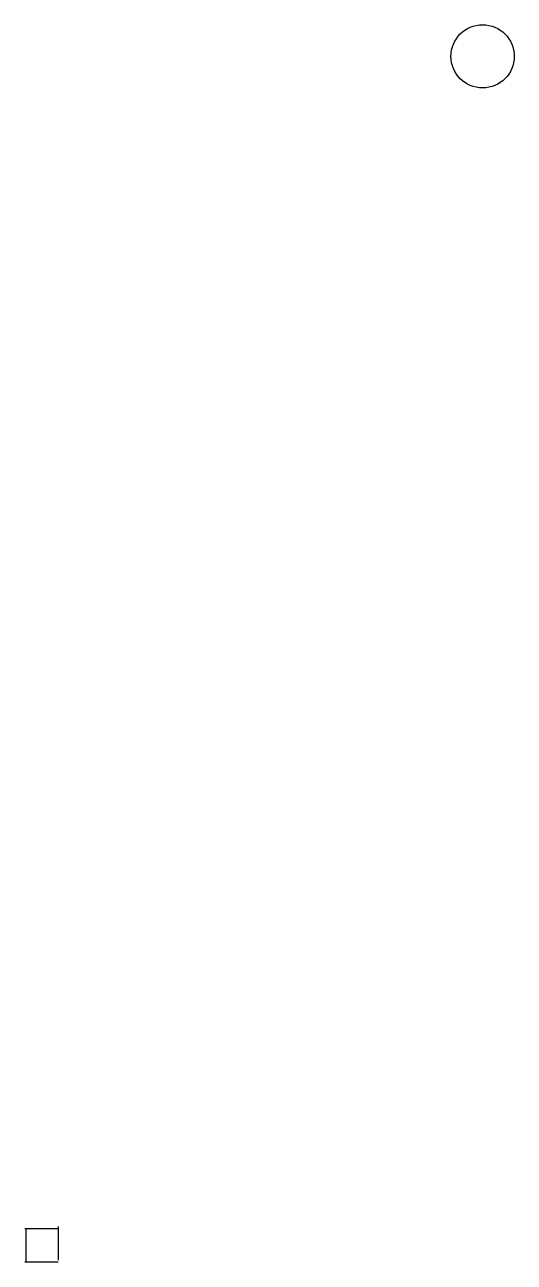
# Model space of a CAD drawing. Header units: millimetres. Extents: x 202 to 275, y 61 to 246.
import ezdxf

# ---------------------------------------------------------------- set-up
doc = ezdxf.new("R2010")
doc.units = ezdxf.units.MM
doc.layers.get('0').update_dxf_attribs({"true_color": 0xc2ced6})

msp = doc.modelspace()

# ---------------------------------------------------------------- linework, layer by layer
for p, q in [((206.94, 66.35, 39.58), (201.93, 66.35, 39.58)), ((206.94, 61.35, 39.58), (201.93, 61.35, 39.58))]:
    msp.add_line(p, q)
msp.add_circle((270.36, 241.75, 1), 4.73)
at = {"extrusion": (1, 0, -6.12323e-17)}
msp.add_arc((64.18, 39.58, 206.94), 2.5, 0, 180, dxfattribs=at)
at = {"extrusion": (-1, 0, 6.12323e-17)}
msp.add_arc((-63.85, 39.58, -202.13), 2.5, 0, 180, dxfattribs=at)

doc.saveas('drawing.dxf')
